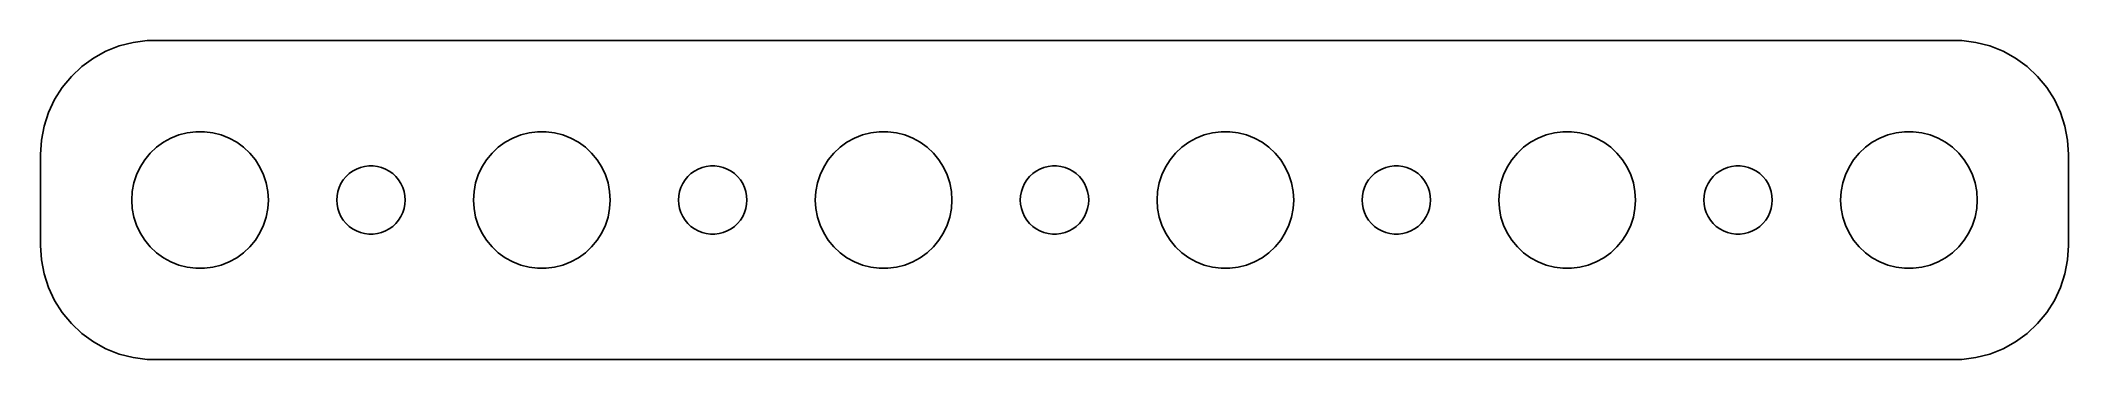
# Model space of a CAD drawing. Header units: metres. Extents: x -44.5 to 44.5, y 17 to 31.
import ezdxf

# ---------------------------------------------------------------- set-up
doc = ezdxf.new("R2010")
doc.units = ezdxf.units.M

msp = doc.modelspace()

# ---------------------------------------------------------------- linework, layer by layer
for p, q in [((-41.6289, 30.5241), (-42.1791, 30.2216)), ((-41.0451, 30.7553), (-41.6289, 30.5241)), ((-40.4369, 30.9114), (-41.0451, 30.7553)), ((-39.8139, 30.9901), (-40.4369, 30.9114)), ((39.8139, 30.9901), (-39.8139, 30.9901)), ((40.4369, 30.9114), (39.8139, 30.9901)), ((41.0451, 30.7553), (40.4369, 30.9114)), ((41.6289, 30.5241), (41.0451, 30.7553)), ((42.1791, 30.2216), (41.6289, 30.5241)), ((-43.1448, 29.4227), (-43.5451, 28.9389)), ((-42.6871, 29.8526), (-43.1448, 29.4227)), ((-42.1791, 30.2216), (-42.6871, 29.8526)), ((42.6871, 29.8526), (42.1791, 30.2216)), ((43.1448, 29.4227), (42.6871, 29.8526)), ((43.5451, 28.9389), (43.1448, 29.4227)), ((-43.5451, 28.9389), (-43.8815, 28.4088)), ((43.8815, 28.4088), (43.5451, 28.9389)), ((-44.1489, 27.8406), (-44.3429, 27.2434)), ((-43.8815, 28.4088), (-44.1489, 27.8406)), ((44.1489, 27.8406), (43.8815, 28.4088)), ((44.3429, 27.2434), (44.1489, 27.8406)), ((-44.3429, 27.2434), (-44.4606, 26.6267)), ((-39.1075, 26.533), (-38.7773, 26.7145)), ((-38.7773, 26.7145), (-38.427, 26.8532)), ((-38.427, 26.8532), (-38.0621, 26.9469)), ((-38.0621, 26.9469), (-37.6884, 26.9941)), ((-37.6884, 26.9941), (-37.3116, 26.9941)), ((-37.3116, 26.9941), (-36.9379, 26.9469)), ((-36.9379, 26.9469), (-36.5729, 26.8532)), ((-36.5729, 26.8532), (-36.2227, 26.7145)), ((-36.2227, 26.7145), (-35.8925, 26.533)), ((-24.1075, 26.533), (-23.7773, 26.7145)), ((-23.7773, 26.7145), (-23.427, 26.8532)), ((-23.427, 26.8532), (-23.0621, 26.9469)), ((-23.0621, 26.9469), (-22.6884, 26.9941)), ((-22.6884, 26.9941), (-22.3116, 26.9941)), ((-22.3116, 26.9941), (-21.9379, 26.9469)), ((-21.9379, 26.9469), (-21.5729, 26.8532)), ((-21.5729, 26.8532), (-21.2227, 26.7145)), ((-21.2227, 26.7145), (-20.8925, 26.533)), ((-9.10747, 26.533), (-8.77733, 26.7145)), ((-8.77733, 26.7145), (-8.42705, 26.8532)), ((-8.42705, 26.8532), (-8.06213, 26.9469)), ((-8.06213, 26.9469), (-7.68837, 26.9941)), ((-7.68837, 26.9941), (-7.31161, 26.9941)), ((-7.31161, 26.9941), (-6.93785, 26.9469)), ((-6.93785, 26.9469), (-6.57294, 26.8532)), ((-6.57294, 26.8532), (-6.22266, 26.7145)), ((-6.22266, 26.7145), (-5.89252, 26.533)), ((5.89252, 26.533), (6.22266, 26.7145)), ((6.22266, 26.7145), (6.57294, 26.8532)), ((6.57294, 26.8532), (6.93785, 26.9469)), ((6.93785, 26.9469), (7.31161, 26.9941)), ((7.31161, 26.9941), (7.68837, 26.9941)), ((7.68837, 26.9941), (8.06213, 26.9469)), ((8.06213, 26.9469), (8.42705, 26.8532)), ((8.42705, 26.8532), (8.77733, 26.7145)), ((8.77733, 26.7145), (9.10747, 26.533)), ((20.8925, 26.533), (21.2227, 26.7145)), ((21.2227, 26.7145), (21.5729, 26.8532)), ((21.5729, 26.8532), (21.9379, 26.9469)), ((21.9379, 26.9469), (22.3116, 26.9941)), ((22.3116, 26.9941), (22.6884, 26.9941)), ((22.6884, 26.9941), (23.0621, 26.9469)), ((23.0621, 26.9469), (23.427, 26.8532)), ((23.427, 26.8532), (23.7773, 26.7145)), ((23.7773, 26.7145), (24.1075, 26.533)), ((35.8925, 26.533), (36.2227, 26.7145)), ((36.2227, 26.7145), (36.5729, 26.8532)), ((36.5729, 26.8532), (36.9379, 26.9469)), ((36.9379, 26.9469), (37.3116, 26.9941)), ((37.3116, 26.9941), (37.6884, 26.9941)), ((37.6884, 26.9941), (38.0621, 26.9469)), ((38.0621, 26.9469), (38.427, 26.8532)), ((38.427, 26.8532), (38.7773, 26.7145)), ((38.7773, 26.7145), (39.1075, 26.533)), ((44.4606, 26.6267), (44.3429, 27.2434)), ((-44.4606, 26.6267), (-44.5, 26)), ((-44.5, 26), (-44.5, 22)), ((-39.927, 25.7634), (-39.6869, 26.0536)), ((-39.6869, 26.0536), (-39.4123, 26.3115)), ((-39.4123, 26.3115), (-39.1075, 26.533)), ((-35.8925, 26.533), (-35.5877, 26.3115)), ((-35.5877, 26.3115), (-35.3131, 26.0536)), ((-35.3131, 26.0536), (-35.0729, 25.7634)), ((-24.927, 25.7634), (-24.6869, 26.0536)), ((-24.6869, 26.0536), (-24.4123, 26.3115)), ((-24.4123, 26.3115), (-24.1075, 26.533)), ((-20.8925, 26.533), (-20.5877, 26.3115)), ((-20.5877, 26.3115), (-20.3131, 26.0536)), ((-20.3131, 26.0536), (-20.0729, 25.7634)), ((-9.92705, 25.7634), (-9.6869, 26.0536)), ((-9.6869, 26.0536), (-9.41226, 26.3115)), ((-9.41226, 26.3115), (-9.10747, 26.533)), ((-5.89252, 26.533), (-5.58772, 26.3115)), ((-5.58772, 26.3115), (-5.31308, 26.0536)), ((-5.31308, 26.0536), (-5.07294, 25.7634)), ((5.07294, 25.7634), (5.31308, 26.0536)), ((5.31308, 26.0536), (5.58772, 26.3115)), ((5.58772, 26.3115), (5.89252, 26.533)), ((9.10747, 26.533), (9.41226, 26.3115)), ((9.41226, 26.3115), (9.6869, 26.0536)), ((9.6869, 26.0536), (9.92705, 25.7634)), ((20.0729, 25.7634), (20.3131, 26.0536)), ((20.3131, 26.0536), (20.5877, 26.3115)), ((20.5877, 26.3115), (20.8925, 26.533)), ((24.1075, 26.533), (24.4123, 26.3115)), ((24.4123, 26.3115), (24.6869, 26.0536)), ((24.6869, 26.0536), (24.927, 25.7634)), ((35.0729, 25.7634), (35.3131, 26.0536)), ((35.3131, 26.0536), (35.5877, 26.3115)), ((35.5877, 26.3115), (35.8925, 26.533)), ((39.1075, 26.533), (39.4123, 26.3115)), ((39.4123, 26.3115), (39.6869, 26.0536)), ((39.6869, 26.0536), (39.927, 25.7634)), ((44.5, 26), (44.4606, 26.6267)), ((44.5, 22), (44.5, 26)), ((-40.4057, 24.7461), (-40.2893, 25.1044)), ((-40.2893, 25.1044), (-40.1289, 25.4453)), ((-40.1289, 25.4453), (-39.927, 25.7634)), ((-35.0729, 25.7634), (-34.8711, 25.4453)), ((-34.8711, 25.4453), (-34.7107, 25.1044)), ((-34.7107, 25.1044), (-34.5942, 24.7461)), ((-31.2135, 24.8817), (-31.0934, 25.0268)), ((-31.0934, 25.0268), (-30.9561, 25.1558)), ((-30.9561, 25.1558), (-30.8037, 25.2665)), ((-30.8037, 25.2665), (-30.6387, 25.3572)), ((-30.6387, 25.3572), (-30.4635, 25.4266)), ((-30.4635, 25.4266), (-30.2811, 25.4734)), ((-30.2811, 25.4734), (-30.0942, 25.497)), ((-30.0942, 25.497), (-29.9058, 25.497)), ((-29.9058, 25.497), (-29.7189, 25.4734)), ((-29.7189, 25.4734), (-29.5365, 25.4266)), ((-29.5365, 25.4266), (-29.3613, 25.3572)), ((-29.3613, 25.3572), (-29.1963, 25.2665)), ((-29.1963, 25.2665), (-29.0439, 25.1558)), ((-29.0439, 25.1558), (-28.9065, 25.0268)), ((-28.9065, 25.0268), (-28.7865, 24.8817)), ((-25.4057, 24.7461), (-25.2893, 25.1044)), ((-25.2893, 25.1044), (-25.1289, 25.4453)), ((-25.1289, 25.4453), (-24.927, 25.7634)), ((-20.0729, 25.7634), (-19.8711, 25.4453)), ((-19.8711, 25.4453), (-19.7107, 25.1044)), ((-19.7107, 25.1044), (-19.5942, 24.7461)), ((-16.2135, 24.8817), (-16.0934, 25.0268)), ((-16.0934, 25.0268), (-15.9561, 25.1558)), ((-15.9561, 25.1558), (-15.8037, 25.2665)), ((-15.8037, 25.2665), (-15.6387, 25.3572)), ((-15.6387, 25.3572), (-15.4635, 25.4266)), ((-15.4635, 25.4266), (-15.2811, 25.4734)), ((-15.2811, 25.4734), (-15.0942, 25.497)), ((-15.0942, 25.497), (-14.9058, 25.497)), ((-14.9058, 25.497), (-14.7189, 25.4734)), ((-14.7189, 25.4734), (-14.5365, 25.4266)), ((-14.5365, 25.4266), (-14.3613, 25.3572)), ((-14.3613, 25.3572), (-14.1963, 25.2665)), ((-14.1963, 25.2665), (-14.0439, 25.1558)), ((-14.0439, 25.1558), (-13.9065, 25.0268)), ((-13.9065, 25.0268), (-13.7865, 24.8817)), ((-10.4057, 24.7461), (-10.2893, 25.1044)), ((-10.2893, 25.1044), (-10.1289, 25.4453)), ((-10.1289, 25.4453), (-9.92705, 25.7634)), ((-5.07294, 25.7634), (-4.87108, 25.4453)), ((-4.87108, 25.4453), (-4.71066, 25.1044)), ((-4.71066, 25.1044), (-4.59424, 24.7461)), ((-1.21352, 24.8817), (-1.09344, 25.0268)), ((-1.09344, 25.0268), (-0.95613, 25.1558)), ((-0.95613, 25.1558), (-0.80373, 25.2665)), ((-0.80373, 25.2665), (-0.63866, 25.3572)), ((-0.63866, 25.3572), (-0.46352, 25.4266)), ((-0.46352, 25.4266), (-0.28107, 25.4734)), ((-0.28107, 25.4734), (-0.09418, 25.497)), ((-0.09418, 25.497), (0.09418, 25.497)), ((0.09418, 25.497), (0.28107, 25.4734)), ((0.28107, 25.4734), (0.46352, 25.4266)), ((0.46352, 25.4266), (0.63866, 25.3572)), ((0.63866, 25.3572), (0.80373, 25.2665)), ((0.80373, 25.2665), (0.95613, 25.1558)), ((0.95613, 25.1558), (1.09344, 25.0268)), ((1.09344, 25.0268), (1.21352, 24.8817)), ((4.59424, 24.7461), (4.71066, 25.1044)), ((4.71066, 25.1044), (4.87108, 25.4453)), ((4.87108, 25.4453), (5.07294, 25.7634)), ((9.92705, 25.7634), (10.1289, 25.4453)), ((10.1289, 25.4453), (10.2893, 25.1044)), ((10.2893, 25.1044), (10.4057, 24.7461)), ((13.7865, 24.8817), (13.9065, 25.0268)), ((13.9065, 25.0268), (14.0439, 25.1558)), ((14.0439, 25.1558), (14.1963, 25.2665)), ((14.1963, 25.2665), (14.3613, 25.3572)), ((14.3613, 25.3572), (14.5365, 25.4266)), ((14.5365, 25.4266), (14.7189, 25.4734)), ((14.7189, 25.4734), (14.9058, 25.497)), ((14.9058, 25.497), (15.0942, 25.497)), ((15.0942, 25.497), (15.2811, 25.4734)), ((15.2811, 25.4734), (15.4635, 25.4266)), ((15.4635, 25.4266), (15.6387, 25.3572)), ((15.6387, 25.3572), (15.8037, 25.2665)), ((15.8037, 25.2665), (15.9561, 25.1558)), ((15.9561, 25.1558), (16.0934, 25.0268)), ((16.0934, 25.0268), (16.2135, 24.8817)), ((19.5942, 24.7461), (19.7107, 25.1044)), ((19.7107, 25.1044), (19.8711, 25.4453)), ((19.8711, 25.4453), (20.0729, 25.7634)), ((24.927, 25.7634), (25.1289, 25.4453)), ((25.1289, 25.4453), (25.2893, 25.1044)), ((25.2893, 25.1044), (25.4057, 24.7461)), ((28.7865, 24.8817), (28.9065, 25.0268)), ((28.9065, 25.0268), (29.0439, 25.1558)), ((29.0439, 25.1558), (29.1963, 25.2665)), ((29.1963, 25.2665), (29.3613, 25.3572)), ((29.3613, 25.3572), (29.5365, 25.4266)), ((29.5365, 25.4266), (29.7189, 25.4734)), ((29.7189, 25.4734), (29.9058, 25.497)), ((29.9058, 25.497), (30.0942, 25.497)), ((30.0942, 25.497), (30.2811, 25.4734)), ((30.2811, 25.4734), (30.4635, 25.4266)), ((30.4635, 25.4266), (30.6387, 25.3572)), ((30.6387, 25.3572), (30.8037, 25.2665)), ((30.8037, 25.2665), (30.9561, 25.1558)), ((30.9561, 25.1558), (31.0934, 25.0268)), ((31.0934, 25.0268), (31.2135, 24.8817)), ((34.5942, 24.7461), (34.7107, 25.1044)), ((34.7107, 25.1044), (34.8711, 25.4453)), ((34.8711, 25.4453), (35.0729, 25.7634)), ((39.927, 25.7634), (40.1289, 25.4453)), ((40.1289, 25.4453), (40.2893, 25.1044)), ((40.2893, 25.1044), (40.4057, 24.7461)), ((-40.5, 24), (-40.4763, 24.376)), ((-40.4763, 24.376), (-40.4057, 24.7461)), ((-34.5942, 24.7461), (-34.5237, 24.376)), ((-34.5237, 24.376), (-34.5, 24)), ((-31.5, 24), (-31.4882, 24.188)), ((-31.4882, 24.188), (-31.4529, 24.373)), ((-31.4529, 24.373), (-31.3947, 24.5522)), ((-31.3947, 24.5522), (-31.3145, 24.7226)), ((-31.3145, 24.7226), (-31.2135, 24.8817)), ((-28.7865, 24.8817), (-28.6855, 24.7226)), ((-28.6855, 24.7226), (-28.6053, 24.5522)), ((-28.6053, 24.5522), (-28.5471, 24.373)), ((-28.5471, 24.373), (-28.5118, 24.188)), ((-28.5118, 24.188), (-28.5, 24)), ((-25.5, 24), (-25.4763, 24.376)), ((-25.4763, 24.376), (-25.4057, 24.7461)), ((-19.5942, 24.7461), (-19.5237, 24.376)), ((-19.5237, 24.376), (-19.5, 24)), ((-16.5, 24), (-16.4882, 24.188)), ((-16.4882, 24.188), (-16.4529, 24.373)), ((-16.4529, 24.373), (-16.3947, 24.5522)), ((-16.3947, 24.5522), (-16.3145, 24.7226)), ((-16.3145, 24.7226), (-16.2135, 24.8817)), ((-13.7865, 24.8817), (-13.6855, 24.7226)), ((-13.6855, 24.7226), (-13.6053, 24.5522)), ((-13.6053, 24.5522), (-13.5471, 24.373)), ((-13.5471, 24.373), (-13.5118, 24.188)), ((-13.5118, 24.188), (-13.5, 24)), ((-10.5, 24), (-10.4763, 24.376)), ((-10.4763, 24.376), (-10.4057, 24.7461)), ((-4.59424, 24.7461), (-4.52365, 24.376)), ((-4.52365, 24.376), (-4.5, 24)), ((-1.5, 24), (-1.48816, 24.188)), ((-1.48816, 24.188), (-1.45287, 24.373)), ((-1.45287, 24.373), (-1.39465, 24.5522)), ((-1.39465, 24.5522), (-1.31445, 24.7226)), ((-1.31445, 24.7226), (-1.21352, 24.8817)), ((1.21352, 24.8817), (1.31445, 24.7226)), ((1.31445, 24.7226), (1.39465, 24.5522)), ((1.39465, 24.5522), (1.45287, 24.373)), ((1.45287, 24.373), (1.48816, 24.188)), ((1.48816, 24.188), (1.5, 24)), ((4.5, 24), (4.52365, 24.376)), ((4.52365, 24.376), (4.59424, 24.7461)), ((10.4057, 24.7461), (10.4763, 24.376)), ((10.4763, 24.376), (10.5, 24)), ((13.5, 24), (13.5118, 24.188)), ((13.5118, 24.188), (13.5471, 24.373)), ((13.5471, 24.373), (13.6053, 24.5522)), ((13.6053, 24.5522), (13.6855, 24.7226)), ((13.6855, 24.7226), (13.7865, 24.8817)), ((16.2135, 24.8817), (16.3145, 24.7226)), ((16.3145, 24.7226), (16.3947, 24.5522)), ((16.3947, 24.5522), (16.4529, 24.373)), ((16.4529, 24.373), (16.4882, 24.188)), ((16.4882, 24.188), (16.5, 24)), ((19.5, 24), (19.5237, 24.376)), ((19.5237, 24.376), (19.5942, 24.7461)), ((25.4057, 24.7461), (25.4763, 24.376)), ((25.4763, 24.376), (25.5, 24)), ((28.5, 24), (28.5118, 24.188)), ((28.5118, 24.188), (28.5471, 24.373)), ((28.5471, 24.373), (28.6053, 24.5522)), ((28.6053, 24.5522), (28.6855, 24.7226)), ((28.6855, 24.7226), (28.7865, 24.8817)), ((31.2135, 24.8817), (31.3145, 24.7226)), ((31.3145, 24.7226), (31.3947, 24.5522)), ((31.3947, 24.5522), (31.4529, 24.373)), ((31.4529, 24.373), (31.4882, 24.188)), ((31.4882, 24.188), (31.5, 24)), ((34.5, 24), (34.5237, 24.376)), ((34.5237, 24.376), (34.5942, 24.7461)), ((40.4057, 24.7461), (40.4763, 24.376)), ((40.4763, 24.376), (40.5, 24)), ((-40.4763, 23.624), (-40.5, 24)), ((-40.4057, 23.2539), (-40.4763, 23.624)), ((-40.2893, 22.8956), (-40.4057, 23.2539)), ((-34.5942, 23.2539), (-34.7107, 22.8956)), ((-34.5237, 23.624), (-34.5942, 23.2539)), ((-34.5, 24), (-34.5237, 23.624)), ((-31.4882, 23.812), (-31.5, 24)), ((-31.4529, 23.627), (-31.4882, 23.812)), ((-31.3947, 23.4478), (-31.4529, 23.627)), ((-31.3145, 23.2774), (-31.3947, 23.4478)), ((-31.2135, 23.1183), (-31.3145, 23.2774)), ((-28.6855, 23.2774), (-28.7865, 23.1183)), ((-28.6053, 23.4478), (-28.6855, 23.2774)), ((-28.5471, 23.627), (-28.6053, 23.4478)), ((-28.5118, 23.812), (-28.5471, 23.627)), ((-28.5, 24), (-28.5118, 23.812)), ((-25.4763, 23.624), (-25.5, 24)), ((-25.4057, 23.2539), (-25.4763, 23.624)), ((-25.2893, 22.8956), (-25.4057, 23.2539)), ((-19.5942, 23.2539), (-19.7107, 22.8956)), ((-19.5237, 23.624), (-19.5942, 23.2539)), ((-19.5, 24), (-19.5237, 23.624)), ((-16.4882, 23.812), (-16.5, 24)), ((-16.4529, 23.627), (-16.4882, 23.812)), ((-16.3947, 23.4478), (-16.4529, 23.627)), ((-16.3145, 23.2774), (-16.3947, 23.4478)), ((-16.2135, 23.1183), (-16.3145, 23.2774)), ((-13.6855, 23.2774), (-13.7865, 23.1183)), ((-13.6053, 23.4478), (-13.6855, 23.2774)), ((-13.5471, 23.627), (-13.6053, 23.4478)), ((-13.5118, 23.812), (-13.5471, 23.627)), ((-13.5, 24), (-13.5118, 23.812)), ((-10.4763, 23.624), (-10.5, 24)), ((-10.4057, 23.2539), (-10.4763, 23.624)), ((-10.2893, 22.8956), (-10.4057, 23.2539)), ((-4.59424, 23.2539), (-4.71066, 22.8956)), ((-4.52365, 23.624), (-4.59424, 23.2539)), ((-4.5, 24), (-4.52365, 23.624)), ((-1.48816, 23.812), (-1.5, 24)), ((-1.45287, 23.627), (-1.48816, 23.812)), ((-1.39465, 23.4478), (-1.45287, 23.627)), ((-1.31445, 23.2774), (-1.39465, 23.4478)), ((-1.21352, 23.1183), (-1.31445, 23.2774)), ((1.31445, 23.2774), (1.21352, 23.1183)), ((1.39465, 23.4478), (1.31445, 23.2774)), ((1.45287, 23.627), (1.39465, 23.4478)), ((1.48816, 23.812), (1.45287, 23.627)), ((1.5, 24), (1.48816, 23.812)), ((4.52365, 23.624), (4.5, 24)), ((4.59424, 23.2539), (4.52365, 23.624)), ((4.71066, 22.8956), (4.59424, 23.2539)), ((10.4057, 23.2539), (10.2893, 22.8956)), ((10.4763, 23.624), (10.4057, 23.2539)), ((10.5, 24), (10.4763, 23.624)), ((13.5118, 23.812), (13.5, 24)), ((13.5471, 23.627), (13.5118, 23.812)), ((13.6053, 23.4478), (13.5471, 23.627)), ((13.6855, 23.2774), (13.6053, 23.4478)), ((13.7865, 23.1183), (13.6855, 23.2774)), ((16.3145, 23.2774), (16.2135, 23.1183)), ((16.3947, 23.4478), (16.3145, 23.2774)), ((16.4529, 23.627), (16.3947, 23.4478)), ((16.4882, 23.812), (16.4529, 23.627)), ((16.5, 24), (16.4882, 23.812)), ((19.5237, 23.624), (19.5, 24)), ((19.5942, 23.2539), (19.5237, 23.624)), ((19.7107, 22.8956), (19.5942, 23.2539)), ((25.4057, 23.2539), (25.2893, 22.8956)), ((25.4763, 23.624), (25.4057, 23.2539)), ((25.5, 24), (25.4763, 23.624)), ((28.5118, 23.812), (28.5, 24)), ((28.5471, 23.627), (28.5118, 23.812)), ((28.6053, 23.4478), (28.5471, 23.627)), ((28.6855, 23.2774), (28.6053, 23.4478)), ((28.7865, 23.1183), (28.6855, 23.2774)), ((31.3145, 23.2774), (31.2135, 23.1183)), ((31.3947, 23.4478), (31.3145, 23.2774)), ((31.4529, 23.627), (31.3947, 23.4478)), ((31.4882, 23.812), (31.4529, 23.627)), ((31.5, 24), (31.4882, 23.812)), ((34.5237, 23.624), (34.5, 24)), ((34.5942, 23.2539), (34.5237, 23.624)), ((34.7107, 22.8956), (34.5942, 23.2539)), ((40.4057, 23.2539), (40.2893, 22.8956)), ((40.4763, 23.624), (40.4057, 23.2539)), ((40.5, 24), (40.4763, 23.624)), ((-40.1289, 22.5547), (-40.2893, 22.8956)), ((-39.927, 22.2366), (-40.1289, 22.5547)), ((-34.8711, 22.5547), (-35.0729, 22.2366)), ((-34.7107, 22.8956), (-34.8711, 22.5547)), ((-31.0934, 22.9732), (-31.2135, 23.1183)), ((-30.9561, 22.8442), (-31.0934, 22.9732)), ((-30.8037, 22.7335), (-30.9561, 22.8442)), ((-30.6387, 22.6428), (-30.8037, 22.7335)), ((-30.4635, 22.5734), (-30.6387, 22.6428)), ((-30.2811, 22.5266), (-30.4635, 22.5734)), ((-30.0942, 22.503), (-30.2811, 22.5266)), ((-29.9058, 22.503), (-30.0942, 22.503)), ((-29.7189, 22.5266), (-29.9058, 22.503)), ((-29.5365, 22.5734), (-29.7189, 22.5266)), ((-29.3613, 22.6428), (-29.5365, 22.5734)), ((-29.1963, 22.7335), (-29.3613, 22.6428)), ((-29.0439, 22.8442), (-29.1963, 22.7335)), ((-28.9065, 22.9732), (-29.0439, 22.8442)), ((-28.7865, 23.1183), (-28.9065, 22.9732)), ((-25.1289, 22.5547), (-25.2893, 22.8956)), ((-24.927, 22.2366), (-25.1289, 22.5547)), ((-19.8711, 22.5547), (-20.0729, 22.2366)), ((-19.7107, 22.8956), (-19.8711, 22.5547)), ((-16.0934, 22.9732), (-16.2135, 23.1183)), ((-15.9561, 22.8442), (-16.0934, 22.9732)), ((-15.8037, 22.7335), (-15.9561, 22.8442)), ((-15.6387, 22.6428), (-15.8037, 22.7335)), ((-15.4635, 22.5734), (-15.6387, 22.6428)), ((-15.2811, 22.5266), (-15.4635, 22.5734)), ((-15.0942, 22.503), (-15.2811, 22.5266)), ((-14.9058, 22.503), (-15.0942, 22.503)), ((-14.7189, 22.5266), (-14.9058, 22.503)), ((-14.5365, 22.5734), (-14.7189, 22.5266)), ((-14.3613, 22.6428), (-14.5365, 22.5734)), ((-14.1963, 22.7335), (-14.3613, 22.6428)), ((-14.0439, 22.8442), (-14.1963, 22.7335)), ((-13.9065, 22.9732), (-14.0439, 22.8442)), ((-13.7865, 23.1183), (-13.9065, 22.9732)), ((-10.1289, 22.5547), (-10.2893, 22.8956)), ((-9.92705, 22.2366), (-10.1289, 22.5547)), ((-4.87108, 22.5547), (-5.07294, 22.2366)), ((-4.71066, 22.8956), (-4.87108, 22.5547)), ((-1.09344, 22.9732), (-1.21352, 23.1183)), ((-0.95613, 22.8442), (-1.09344, 22.9732)), ((-0.80373, 22.7335), (-0.95613, 22.8442)), ((-0.63866, 22.6428), (-0.80373, 22.7335)), ((-0.46352, 22.5734), (-0.63866, 22.6428)), ((-0.28107, 22.5266), (-0.46352, 22.5734)), ((-0.09418, 22.503), (-0.28107, 22.5266)), ((0.09418, 22.503), (-0.09418, 22.503)), ((0.28107, 22.5266), (0.09418, 22.503)), ((0.46352, 22.5734), (0.28107, 22.5266)), ((0.63866, 22.6428), (0.46352, 22.5734)), ((0.80373, 22.7335), (0.63866, 22.6428)), ((0.95613, 22.8442), (0.80373, 22.7335)), ((1.09344, 22.9732), (0.95613, 22.8442)), ((1.21352, 23.1183), (1.09344, 22.9732)), ((4.87108, 22.5547), (4.71066, 22.8956)), ((5.07294, 22.2366), (4.87108, 22.5547)), ((10.1289, 22.5547), (9.92705, 22.2366)), ((10.2893, 22.8956), (10.1289, 22.5547)), ((13.9065, 22.9732), (13.7865, 23.1183)), ((14.0439, 22.8442), (13.9065, 22.9732)), ((14.1963, 22.7335), (14.0439, 22.8442)), ((14.3613, 22.6428), (14.1963, 22.7335)), ((14.5365, 22.5734), (14.3613, 22.6428)), ((14.7189, 22.5266), (14.5365, 22.5734)), ((14.9058, 22.503), (14.7189, 22.5266)), ((15.0942, 22.503), (14.9058, 22.503)), ((15.2811, 22.5266), (15.0942, 22.503)), ((15.4635, 22.5734), (15.2811, 22.5266)), ((15.6387, 22.6428), (15.4635, 22.5734)), ((15.8037, 22.7335), (15.6387, 22.6428)), ((15.9561, 22.8442), (15.8037, 22.7335)), ((16.0934, 22.9732), (15.9561, 22.8442)), ((16.2135, 23.1183), (16.0934, 22.9732)), ((19.8711, 22.5547), (19.7107, 22.8956)), ((20.0729, 22.2366), (19.8711, 22.5547)), ((25.1289, 22.5547), (24.927, 22.2366)), ((25.2893, 22.8956), (25.1289, 22.5547)), ((28.9065, 22.9732), (28.7865, 23.1183)), ((29.0439, 22.8442), (28.9065, 22.9732)), ((29.1963, 22.7335), (29.0439, 22.8442)), ((29.3613, 22.6428), (29.1963, 22.7335)), ((29.5365, 22.5734), (29.3613, 22.6428)), ((29.7189, 22.5266), (29.5365, 22.5734)), ((29.9058, 22.503), (29.7189, 22.5266)), ((30.0942, 22.503), (29.9058, 22.503)), ((30.2811, 22.5266), (30.0942, 22.503)), ((30.4635, 22.5734), (30.2811, 22.5266)), ((30.6387, 22.6428), (30.4635, 22.5734)), ((30.8037, 22.7335), (30.6387, 22.6428)), ((30.9561, 22.8442), (30.8037, 22.7335)), ((31.0934, 22.9732), (30.9561, 22.8442)), ((31.2135, 23.1183), (31.0934, 22.9732)), ((34.8711, 22.5547), (34.7107, 22.8956)), ((35.0729, 22.2366), (34.8711, 22.5547)), ((40.1289, 22.5547), (39.927, 22.2366)), ((40.2893, 22.8956), (40.1289, 22.5547)), ((-44.5, 22), (-44.4606, 21.3733)), ((-44.4606, 21.3733), (-44.3429, 20.7566)), ((-39.6869, 21.9464), (-39.927, 22.2366)), ((-39.4123, 21.6885), (-39.6869, 21.9464)), ((-39.1075, 21.467), (-39.4123, 21.6885)), ((-38.7773, 21.2855), (-39.1075, 21.467)), ((-35.8925, 21.467), (-36.2227, 21.2855)), ((-35.5877, 21.6885), (-35.8925, 21.467)), ((-35.3131, 21.9464), (-35.5877, 21.6885)), ((-35.0729, 22.2366), (-35.3131, 21.9464)), ((-24.6869, 21.9464), (-24.927, 22.2366)), ((-24.4123, 21.6885), (-24.6869, 21.9464)), ((-24.1075, 21.467), (-24.4123, 21.6885)), ((-23.7773, 21.2855), (-24.1075, 21.467)), ((-20.8925, 21.467), (-21.2227, 21.2855)), ((-20.5877, 21.6885), (-20.8925, 21.467)), ((-20.3131, 21.9464), (-20.5877, 21.6885)), ((-20.0729, 22.2366), (-20.3131, 21.9464)), ((-9.6869, 21.9464), (-9.92705, 22.2366)), ((-9.41226, 21.6885), (-9.6869, 21.9464)), ((-9.10747, 21.467), (-9.41226, 21.6885)), ((-8.77733, 21.2855), (-9.10747, 21.467)), ((-5.89252, 21.467), (-6.22266, 21.2855)), ((-5.58772, 21.6885), (-5.89252, 21.467)), ((-5.31308, 21.9464), (-5.58772, 21.6885)), ((-5.07294, 22.2366), (-5.31308, 21.9464)), ((5.31308, 21.9464), (5.07294, 22.2366)), ((5.58772, 21.6885), (5.31308, 21.9464)), ((5.89252, 21.467), (5.58772, 21.6885)), ((6.22266, 21.2855), (5.89252, 21.467)), ((9.10747, 21.467), (8.77733, 21.2855)), ((9.41226, 21.6885), (9.10747, 21.467)), ((9.6869, 21.9464), (9.41226, 21.6885)), ((9.92705, 22.2366), (9.6869, 21.9464)), ((20.3131, 21.9464), (20.0729, 22.2366)), ((20.5877, 21.6885), (20.3131, 21.9464)), ((20.8925, 21.467), (20.5877, 21.6885)), ((21.2227, 21.2855), (20.8925, 21.467)), ((24.1075, 21.467), (23.7773, 21.2855)), ((24.4123, 21.6885), (24.1075, 21.467)), ((24.6869, 21.9464), (24.4123, 21.6885)), ((24.927, 22.2366), (24.6869, 21.9464)), ((35.3131, 21.9464), (35.0729, 22.2366)), ((35.5877, 21.6885), (35.3131, 21.9464)), ((35.8925, 21.467), (35.5877, 21.6885)), ((36.2227, 21.2855), (35.8925, 21.467)), ((39.1075, 21.467), (38.7773, 21.2855)), ((39.4123, 21.6885), (39.1075, 21.467)), ((39.6869, 21.9464), (39.4123, 21.6885)), ((39.927, 22.2366), (39.6869, 21.9464)), ((44.3429, 20.7566), (44.4606, 21.3733)), ((44.4606, 21.3733), (44.5, 22)), ((-44.3429, 20.7566), (-44.1489, 20.1594)), ((-38.427, 21.1468), (-38.7773, 21.2855)), ((-38.0621, 21.0531), (-38.427, 21.1468)), ((-37.6884, 21.0059), (-38.0621, 21.0531)), ((-37.3116, 21.0059), (-37.6884, 21.0059)), ((-36.9379, 21.0531), (-37.3116, 21.0059)), ((-36.5729, 21.1468), (-36.9379, 21.0531)), ((-36.2227, 21.2855), (-36.5729, 21.1468)), ((-23.427, 21.1468), (-23.7773, 21.2855)), ((-23.0621, 21.0531), (-23.427, 21.1468)), ((-22.6884, 21.0059), (-23.0621, 21.0531)), ((-22.3116, 21.0059), (-22.6884, 21.0059)), ((-21.9379, 21.0531), (-22.3116, 21.0059)), ((-21.5729, 21.1468), (-21.9379, 21.0531)), ((-21.2227, 21.2855), (-21.5729, 21.1468)), ((-8.42705, 21.1468), (-8.77733, 21.2855)), ((-8.06213, 21.0531), (-8.42705, 21.1468)), ((-7.68837, 21.0059), (-8.06213, 21.0531)), ((-7.31161, 21.0059), (-7.68837, 21.0059)), ((-6.93785, 21.0531), (-7.31161, 21.0059)), ((-6.57294, 21.1468), (-6.93785, 21.0531)), ((-6.22266, 21.2855), (-6.57294, 21.1468)), ((6.57294, 21.1468), (6.22266, 21.2855)), ((6.93785, 21.0531), (6.57294, 21.1468)), ((7.31161, 21.0059), (6.93785, 21.0531)), ((7.68837, 21.0059), (7.31161, 21.0059)), ((8.06213, 21.0531), (7.68837, 21.0059)), ((8.42705, 21.1468), (8.06213, 21.0531)), ((8.77733, 21.2855), (8.42705, 21.1468)), ((21.5729, 21.1468), (21.2227, 21.2855)), ((21.9379, 21.0531), (21.5729, 21.1468)), ((22.3116, 21.0059), (21.9379, 21.0531)), ((22.6884, 21.0059), (22.3116, 21.0059)), ((23.0621, 21.0531), (22.6884, 21.0059)), ((23.427, 21.1468), (23.0621, 21.0531)), ((23.7773, 21.2855), (23.427, 21.1468)), ((36.5729, 21.1468), (36.2227, 21.2855)), ((36.9379, 21.0531), (36.5729, 21.1468)), ((37.3116, 21.0059), (36.9379, 21.0531)), ((37.6884, 21.0059), (37.3116, 21.0059)), ((38.0621, 21.0531), (37.6884, 21.0059)), ((38.427, 21.1468), (38.0621, 21.0531)), ((38.7773, 21.2855), (38.427, 21.1468)), ((44.1489, 20.1594), (44.3429, 20.7566)), ((-44.1489, 20.1594), (-43.8815, 19.5912)), ((-43.8815, 19.5912), (-43.5451, 19.0611)), ((43.5451, 19.0611), (43.8815, 19.5912)), ((43.8815, 19.5912), (44.1489, 20.1594)), ((-43.5451, 19.0611), (-43.1448, 18.5773)), ((43.1448, 18.5773), (43.5451, 19.0611)), ((-43.1448, 18.5773), (-42.6871, 18.1474)), ((-42.6871, 18.1474), (-42.1791, 17.7784)), ((42.1791, 17.7784), (42.6871, 18.1474)), ((42.6871, 18.1474), (43.1448, 18.5773)), ((-42.1791, 17.7784), (-41.6289, 17.4759)), ((-41.6289, 17.4759), (-41.0451, 17.2447)), ((-41.0451, 17.2447), (-40.4369, 17.0886)), ((-40.4369, 17.0886), (-39.8139, 17.0099)), ((-39.8139, 17.0099), (39.8139, 17.0099)), ((39.8139, 17.0099), (40.4369, 17.0886)), ((40.4369, 17.0886), (41.0451, 17.2447)), ((41.0451, 17.2447), (41.6289, 17.4759)), ((41.6289, 17.4759), (42.1791, 17.7784))]:
    msp.add_line(p, q)

doc.saveas('drawing.dxf')
